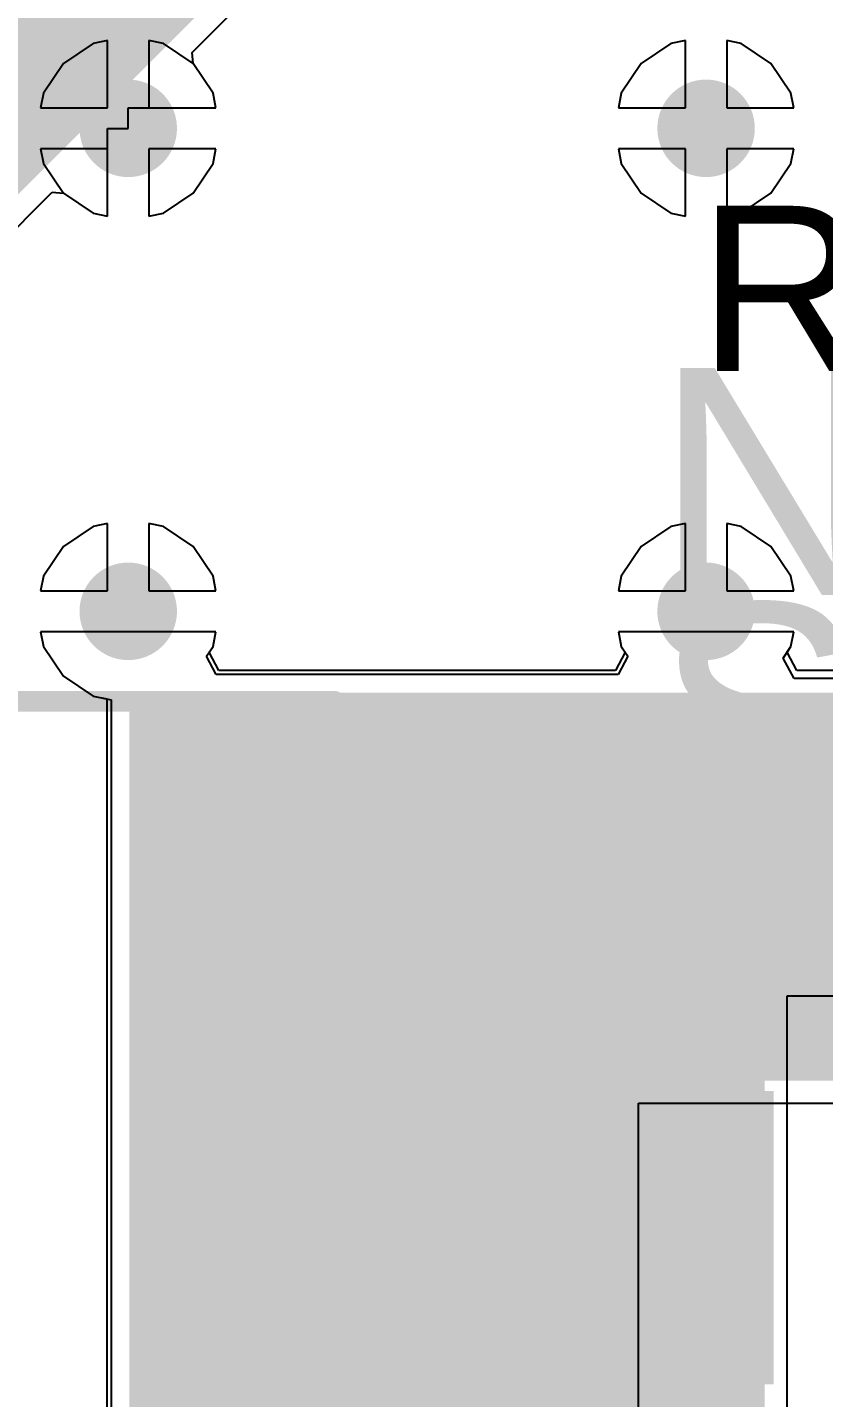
# Model space of a CAD drawing. Header units: millimetres. Extents: x -0.26 to 4.68, y -0.29 to 2.93.
# Drawn here: x 0.0753 to 0.2682, y 1.9643 to 2.2962 of the extents above; entities that cross this region are included whole.
import ezdxf

# ---------------------------------------------------------------- set-up
doc = ezdxf.new("R2010")
doc.units = ezdxf.units.MM
doc.header["$MEASUREMENT"] = 0
for name, color, linetype in [('BottomLayer', 5, 'Continuous'), ('BottomSolder', 6, 'Continuous'), ('TopLayer', 1, 'Continuous'), ('TopOverlay', 2, 'Continuous'), ('TopPaste', 8, 'Continuous'), ('TopSolder', 216, 'Continuous'), ('ViaHoleLayer', 16, 'Continuous')]:
    doc.layers.add(name, color=color, linetype=linetype)
doc.styles.add('Arial', font='arial.ttf', dxfattribs={"height": 0.2})

# ---------------------------------------------------------------- blocks, each defined once
blk = doc.blocks.new('20SVPF120M_18')
at = {"layer": 'TopLayer'}
for points in [[(-0.17913, 0.0315), (-0.04134, 0.0315), (-0.04134, -0.0315), (-0.17913, -0.0315)], [(0.04134, 0.0315), (0.17913, 0.0315), (0.17913, -0.0315), (0.04134, -0.0315)]]:
    blk.add_hatch(color=1, dxfattribs=at).paths.add_polyline_path(points)
at = {"layer": 'TopPaste'}
for points in [[(-0.17913, 0.0315), (-0.04134, 0.0315), (-0.04134, -0.0315), (-0.17913, -0.0315)], [(0.04134, 0.0315), (0.17913, 0.0315), (0.17913, -0.0315), (0.04134, -0.0315)]]:
    blk.add_hatch(color=8, dxfattribs=at).paths.add_polyline_path(points)
at = {"layer": 'TopSolder'}
for points in [[(-0.18313, 0.0355), (-0.03734, 0.0355), (-0.03734, -0.0355), (-0.18313, -0.0355)], [(0.03734, 0.0355), (0.18313, 0.0355), (0.18313, -0.0355), (0.03734, -0.0355)]]:
    blk.add_hatch(color=216, dxfattribs=at).paths.add_polyline_path(points)
at = {"layer": 'TopOverlay', "const_width": 0.005}
for points in [[(-0.07677, 0.12992), (-0.12992, 0.07677)], [(0.12992, 0.12992), (-0.07677, 0.12992)], [(0.12992, 0.12992), (0.12992, 0.04528)], [(-0.12992, 0.07677), (-0.12992, 0.04528)], [(-0.153, 0.064), (-0.153, 0.043)], [(-0.144, 0.053), (-0.162, 0.053)], [(-0.12992, -0.04528), (-0.12992, -0.07677)], [(0.12992, -0.04528), (0.12992, -0.12992)], [(-0.07677, -0.12992), (-0.12992, -0.07677)], [(0.12992, -0.12992), (-0.07677, -0.12992)]]:
    blk.add_lwpolyline(points, dxfattribs=at)
at = {"layer": 'TopOverlay', "const_width": 0.0025}
for points in [[(-0.07802, 0.12992, 1), (-0.07552, 0.12992, 1)], [(-0.07802, 0.12992, 1), (-0.07552, 0.12992, 1)], [(0.12867, 0.12992, 1), (0.13117, 0.12992, 1)], [(0.12867, 0.12992, 1), (0.13117, 0.12992, 1)], [(-0.13117, 0.07677, 1), (-0.12867, 0.07677, 1)], [(-0.13117, 0.07677, 1), (-0.12867, 0.07677, 1)], [(-0.15425, 0.064, 1), (-0.15175, 0.064, 1)], [(-0.16325, 0.053, 1), (-0.16075, 0.053, 1)], [(-0.14525, 0.053, 1), (-0.14275, 0.053, 1)], [(-0.13117, 0.04528, 1), (-0.12867, 0.04528, 1)], [(0.12867, 0.04528, 1), (0.13117, 0.04528, 1)], [(-0.15425, 0.043, 1), (-0.15175, 0.043, 1)], [(-0.13117, -0.04528, 1), (-0.12867, -0.04528, 1)], [(0.12867, -0.04528, 1), (0.13117, -0.04528, 1)], [(-0.13117, -0.07677, 1), (-0.12867, -0.07677, 1)], [(-0.13117, -0.07677, 1), (-0.12867, -0.07677, 1)], [(-0.07802, -0.12992, 1), (-0.07552, -0.12992, 1)], [(-0.07802, -0.12992, 1), (-0.07552, -0.12992, 1)], [(0.12867, -0.12992, 1), (0.13117, -0.12992, 1)], [(0.12867, -0.12992, 1), (0.13117, -0.12992, 1)]]:
    blk.add_lwpolyline(points, format="xyb", close=True, dxfattribs=at)

msp = doc.modelspace()

# ---------------------------------------------------------------- hatches: boundary and pattern name
at = {"layer": 'BottomLayer'}
h = msp.add_hatch(color=5, dxfattribs=at)
edge = h.paths.add_edge_path()
edge.add_arc((0.09977, 2.27172), 0.01181, 0, 360)
h = msp.add_hatch(color=5, dxfattribs=at)
edge = h.paths.add_edge_path()
edge.add_arc((0.23977, 2.27172), 0.01181, 0, 360)
h = msp.add_hatch(color=5, dxfattribs=at)
edge = h.paths.add_edge_path()
edge.add_arc((0.09977, 2.15472), 0.01181, 0, 360)
h = msp.add_hatch(color=5, dxfattribs=at)
edge = h.paths.add_edge_path()
edge.add_arc((0.23977, 2.15472), 0.01181, 0, 360)
for points in [[(0.101, 1.908), (0.218, 1.908), (0.218, 2.135), (0.101, 2.135)], [(0.211, 2.041), (0.45182, 2.041), (0.45182, 2.135), (0.211, 2.135)]]:
    msp.add_hatch(color=5, dxfattribs=at).paths.add_polyline_path(points)
h = msp.add_hatch(color=5, dxfattribs=at)
edge = h.paths.add_edge_path()
edge.add_arc((0.117, 2.075), 0.01181, 0, 360)
h = msp.add_hatch(color=5, dxfattribs=at)
edge = h.paths.add_edge_path()
edge.add_arc((0.14333, 2.075), 0.01181, 0, 360)
h = msp.add_hatch(color=5, dxfattribs=at)
edge = h.paths.add_edge_path()
edge.add_arc((0.16967, 2.075), 0.01181, 0, 360)
h = msp.add_hatch(color=5, dxfattribs=at)
edge = h.paths.add_edge_path()
edge.add_arc((0.196, 2.075), 0.01181, 0, 360)
h = msp.add_hatch(color=5, dxfattribs=at)
edge = h.paths.add_edge_path()
edge.add_arc((0.117, 2.0504), 0.01181, 0, 360)
h = msp.add_hatch(color=5, dxfattribs=at)
edge = h.paths.add_edge_path()
edge.add_arc((0.14333, 2.0504), 0.01181, 0, 360)
h = msp.add_hatch(color=5, dxfattribs=at)
edge = h.paths.add_edge_path()
edge.add_arc((0.16967, 2.0504), 0.01181, 0, 360)
h = msp.add_hatch(color=5, dxfattribs=at)
edge = h.paths.add_edge_path()
edge.add_arc((0.196, 2.0504), 0.01181, 0, 360)
at = {"layer": 'BottomSolder'}
h = msp.add_hatch(color=6, dxfattribs=at)
edge = h.paths.add_edge_path()
edge.add_arc((0.09977, 2.27172), 0.00591, 0, 360)
h = msp.add_hatch(color=6, dxfattribs=at)
edge = h.paths.add_edge_path()
edge.add_arc((0.23977, 2.27172), 0.00591, 0, 360)
h = msp.add_hatch(color=6, dxfattribs=at)
edge = h.paths.add_edge_path()
edge.add_arc((0.09977, 2.15472), 0.00591, 0, 360)
h = msp.add_hatch(color=6, dxfattribs=at)
edge = h.paths.add_edge_path()
edge.add_arc((0.23977, 2.15472), 0.00591, 0, 360)
h = msp.add_hatch(color=6, dxfattribs=at)
edge = h.paths.add_edge_path()
edge.add_arc((0.117, 2.075), 0.00591, 0, 360)
h = msp.add_hatch(color=6, dxfattribs=at)
edge = h.paths.add_edge_path()
edge.add_arc((0.14333, 2.075), 0.00591, 0, 360)
h = msp.add_hatch(color=6, dxfattribs=at)
edge = h.paths.add_edge_path()
edge.add_arc((0.16967, 2.075), 0.00591, 0, 360)
h = msp.add_hatch(color=6, dxfattribs=at)
edge = h.paths.add_edge_path()
edge.add_arc((0.196, 2.075), 0.00591, 0, 360)
h = msp.add_hatch(color=6, dxfattribs=at)
edge = h.paths.add_edge_path()
edge.add_arc((0.117, 2.0504), 0.00591, 0, 360)
h = msp.add_hatch(color=6, dxfattribs=at)
edge = h.paths.add_edge_path()
edge.add_arc((0.14333, 2.0504), 0.00591, 0, 360)
h = msp.add_hatch(color=6, dxfattribs=at)
edge = h.paths.add_edge_path()
edge.add_arc((0.16967, 2.0504), 0.00591, 0, 360)
h = msp.add_hatch(color=6, dxfattribs=at)
edge = h.paths.add_edge_path()
edge.add_arc((0.196, 2.0504), 0.00591, 0, 360)
at = {"layer": 'TopLayer'}
h = msp.add_hatch(color=1, dxfattribs=at)
edge = h.paths.add_edge_path()
edge.add_arc((0.09977, 2.27172), 0.01181, 0, 360)
h = msp.add_hatch(color=1, dxfattribs=at)
edge = h.paths.add_edge_path()
edge.add_arc((0.23977, 2.27172), 0.01181, 0, 360)
h = msp.add_hatch(color=1, dxfattribs=at)
edge = h.paths.add_edge_path()
edge.add_arc((0.09977, 2.15472), 0.01181, 0, 360)
h = msp.add_hatch(color=1, dxfattribs=at)
edge = h.paths.add_edge_path()
edge.add_arc((0.23977, 2.15472), 0.01181, 0, 360)
for points in [[(0.1, 1.888), (0.254, 1.888), (0.254, 2.134), (0.1, 2.134)], [(0.192, 2.067), (0.453, 2.067), (0.453, 2.133), (0.192, 2.133)]]:
    msp.add_hatch(color=1, dxfattribs=at).paths.add_polyline_path(points)
h = msp.add_hatch(color=1, dxfattribs=at)
edge = h.paths.add_edge_path()
edge.add_arc((0.117, 2.075), 0.01181, 0, 360)
h = msp.add_hatch(color=1, dxfattribs=at)
edge = h.paths.add_edge_path()
edge.add_arc((0.14333, 2.075), 0.01181, 0, 360)
h = msp.add_hatch(color=1, dxfattribs=at)
edge = h.paths.add_edge_path()
edge.add_arc((0.16967, 2.075), 0.01181, 0, 360)
h = msp.add_hatch(color=1, dxfattribs=at)
edge = h.paths.add_edge_path()
edge.add_arc((0.196, 2.075), 0.01181, 0, 360)
h = msp.add_hatch(color=1, dxfattribs=at)
edge = h.paths.add_edge_path()
edge.add_arc((0.117, 2.0504), 0.01181, 0, 360)
h = msp.add_hatch(color=1, dxfattribs=at)
edge = h.paths.add_edge_path()
edge.add_arc((0.14333, 2.0504), 0.01181, 0, 360)
h = msp.add_hatch(color=1, dxfattribs=at)
edge = h.paths.add_edge_path()
edge.add_arc((0.16967, 2.0504), 0.01181, 0, 360)
h = msp.add_hatch(color=1, dxfattribs=at)
edge = h.paths.add_edge_path()
edge.add_arc((0.196, 2.0504), 0.01181, 0, 360)
at = {"layer": 'TopSolder'}
h = msp.add_hatch(color=216, dxfattribs=at)
edge = h.paths.add_edge_path()
edge.add_arc((0.09977, 2.27172), 0.00591, 0, 360)
h = msp.add_hatch(color=216, dxfattribs=at)
edge = h.paths.add_edge_path()
edge.add_arc((0.23977, 2.27172), 0.00591, 0, 360)
h = msp.add_hatch(color=216, dxfattribs=at)
edge = h.paths.add_edge_path()
edge.add_arc((0.09977, 2.15472), 0.00591, 0, 360)
h = msp.add_hatch(color=216, dxfattribs=at)
edge = h.paths.add_edge_path()
edge.add_arc((0.23977, 2.15472), 0.00591, 0, 360)
h = msp.add_hatch(color=216, dxfattribs=at)
edge = h.paths.add_edge_path()
edge.add_arc((0.117, 2.075), 0.00591, 0, 360)
h = msp.add_hatch(color=216, dxfattribs=at)
edge = h.paths.add_edge_path()
edge.add_arc((0.14333, 2.075), 0.00591, 0, 360)
h = msp.add_hatch(color=216, dxfattribs=at)
edge = h.paths.add_edge_path()
edge.add_arc((0.16967, 2.075), 0.00591, 0, 360)
h = msp.add_hatch(color=216, dxfattribs=at)
edge = h.paths.add_edge_path()
edge.add_arc((0.196, 2.075), 0.00591, 0, 360)
h = msp.add_hatch(color=216, dxfattribs=at)
edge = h.paths.add_edge_path()
edge.add_arc((0.117, 2.0504), 0.00591, 0, 360)
h = msp.add_hatch(color=216, dxfattribs=at)
edge = h.paths.add_edge_path()
edge.add_arc((0.14333, 2.0504), 0.00591, 0, 360)
h = msp.add_hatch(color=216, dxfattribs=at)
edge = h.paths.add_edge_path()
edge.add_arc((0.16967, 2.0504), 0.00591, 0, 360)
h = msp.add_hatch(color=216, dxfattribs=at)
edge = h.paths.add_edge_path()
edge.add_arc((0.196, 2.0504), 0.00591, 0, 360)
at = {"layer": 'ViaHoleLayer'}
h = msp.add_hatch(color=16, dxfattribs=at)
edge = h.paths.add_edge_path()
edge.add_arc((0.09977, 2.27172), 0.00591, 0, 360)
h = msp.add_hatch(color=16, dxfattribs=at)
edge = h.paths.add_edge_path()
edge.add_arc((0.23977, 2.27172), 0.00591, 0, 360)
h = msp.add_hatch(color=16, dxfattribs=at)
edge = h.paths.add_edge_path()
edge.add_arc((0.09977, 2.15472), 0.00591, 0, 360)
h = msp.add_hatch(color=16, dxfattribs=at)
edge = h.paths.add_edge_path()
edge.add_arc((0.23977, 2.15472), 0.00591, 0, 360)
h = msp.add_hatch(color=16, dxfattribs=at)
edge = h.paths.add_edge_path()
edge.add_arc((0.117, 2.075), 0.00591, 0, 360)
h = msp.add_hatch(color=16, dxfattribs=at)
edge = h.paths.add_edge_path()
edge.add_arc((0.14333, 2.075), 0.00591, 0, 360)
h = msp.add_hatch(color=16, dxfattribs=at)
edge = h.paths.add_edge_path()
edge.add_arc((0.16967, 2.075), 0.00591, 0, 360)
h = msp.add_hatch(color=16, dxfattribs=at)
edge = h.paths.add_edge_path()
edge.add_arc((0.196, 2.075), 0.00591, 0, 360)
h = msp.add_hatch(color=16, dxfattribs=at)
edge = h.paths.add_edge_path()
edge.add_arc((0.117, 2.0504), 0.00591, 0, 360)
h = msp.add_hatch(color=16, dxfattribs=at)
edge = h.paths.add_edge_path()
edge.add_arc((0.14333, 2.0504), 0.00591, 0, 360)
h = msp.add_hatch(color=16, dxfattribs=at)
edge = h.paths.add_edge_path()
edge.add_arc((0.16967, 2.0504), 0.00591, 0, 360)
h = msp.add_hatch(color=16, dxfattribs=at)
edge = h.paths.add_edge_path()
edge.add_arc((0.196, 2.0504), 0.00591, 0, 360)

# ---------------------------------------------------------------- linework, layer by layer
at = {"layer": 'BottomLayer'}
for p, q in [((0.09126, 2.29226), (0.08405, 2.28744)), ((0.09477, 2.29296), (0.09126, 2.29226)), ((0.09477, 2.27672), (0.09477, 2.29296)), ((0.10828, 2.29226), (0.10477, 2.29296)), ((0.10477, 2.29296), (0.10477, 2.27672)), ((0.1155, 2.28744), (0.10828, 2.29226)), ((0.23126, 2.29226), (0.22405, 2.28744)), ((0.23477, 2.29296), (0.23126, 2.29226)), ((0.23477, 2.27672), (0.23477, 2.29296)), ((0.24828, 2.29226), (0.24477, 2.29296)), ((0.24477, 2.29296), (0.24477, 2.27672)), ((0.2555, 2.28744), (0.24828, 2.29226)), ((0.08405, 2.28744), (0.07923, 2.28023)), ((0.12032, 2.28023), (0.1155, 2.28744)), ((0.22405, 2.28744), (0.21923, 2.28023)), ((0.26032, 2.28023), (0.2555, 2.28744)), ((0.07923, 2.28023), (0.07853, 2.27672)), ((0.12101, 2.27672), (0.12032, 2.28023)), ((0.21923, 2.28023), (0.21853, 2.27672)), ((0.26101, 2.27672), (0.26032, 2.28023)), ((0.07853, 2.27672), (0.09477, 2.27672)), ((0.10477, 2.27672), (0.12101, 2.27672)), ((0.21853, 2.27672), (0.23477, 2.27672)), ((0.24477, 2.27672), (0.26101, 2.27672)), ((0.09477, 2.26672), (0.07853, 2.26672)), ((0.07853, 2.26672), (0.07923, 2.26321)), ((0.09477, 2.25047), (0.09477, 2.26672)), ((0.12101, 2.26672), (0.10477, 2.26672)), ((0.10477, 2.26672), (0.10477, 2.25047)), ((0.12032, 2.26321), (0.12101, 2.26672)), ((0.23477, 2.26672), (0.21853, 2.26672)), ((0.21853, 2.26672), (0.21923, 2.26321)), ((0.23477, 2.25047), (0.23477, 2.26672)), ((0.26101, 2.26672), (0.24477, 2.26672)), ((0.24477, 2.26672), (0.24477, 2.25047)), ((0.26032, 2.26321), (0.26101, 2.26672)), ((0.07923, 2.26321), (0.08405, 2.25599)), ((0.1155, 2.25599), (0.12032, 2.26321)), ((0.21923, 2.26321), (0.22405, 2.25599)), ((0.2555, 2.25599), (0.26032, 2.26321)), ((0.08405, 2.25599), (0.09126, 2.25117)), ((0.10828, 2.25117), (0.1155, 2.25599)), ((0.22405, 2.25599), (0.23126, 2.25117)), ((0.24828, 2.25117), (0.2555, 2.25599)), ((0.09126, 2.25117), (0.09477, 2.25047)), ((0.10477, 2.25047), (0.10828, 2.25117)), ((0.23126, 2.25117), (0.23477, 2.25047)), ((0.24477, 2.25047), (0.24828, 2.25117)), ((0.09126, 2.17526), (0.08405, 2.17044)), ((0.09477, 2.17596), (0.09126, 2.17526)), ((0.09477, 2.15972), (0.09477, 2.17596)), ((0.10828, 2.17526), (0.10477, 2.17596)), ((0.10477, 2.17596), (0.10477, 2.15972)), ((0.1155, 2.17044), (0.10828, 2.17526)), ((0.23126, 2.17526), (0.22405, 2.17044)), ((0.23477, 2.17596), (0.23126, 2.17526)), ((0.23477, 2.15972), (0.23477, 2.17596)), ((0.24828, 2.17526), (0.24477, 2.17596)), ((0.24477, 2.17596), (0.24477, 2.15972)), ((0.2555, 2.17044), (0.24828, 2.17526)), ((0.08405, 2.17044), (0.07923, 2.16323)), ((0.12032, 2.16323), (0.1155, 2.17044)), ((0.22405, 2.17044), (0.21923, 2.16323)), ((0.26032, 2.16323), (0.2555, 2.17044)), ((0.07923, 2.16323), (0.07853, 2.15972)), ((0.12101, 2.15972), (0.12032, 2.16323)), ((0.21923, 2.16323), (0.21853, 2.15972)), ((0.26101, 2.15972), (0.26032, 2.16323)), ((0.07853, 2.15972), (0.09477, 2.15972)), ((0.10477, 2.15972), (0.12101, 2.15972)), ((0.21853, 2.15972), (0.23477, 2.15972)), ((0.24477, 2.15972), (0.26101, 2.15972)), ((0.12101, 2.14972), (0.07853, 2.14972)), ((0.07853, 2.14972), (0.07923, 2.14621)), ((0.12032, 2.14621), (0.12101, 2.14972)), ((0.26101, 2.14972), (0.21853, 2.14972)), ((0.21853, 2.14972), (0.21923, 2.14621)), ((0.26032, 2.14621), (0.26101, 2.14972)), ((0.07923, 2.14621), (0.08405, 2.13899)), ((0.11939, 2.14482), (0.12032, 2.14621)), ((0.12175, 2.14041), (0.11939, 2.14482)), ((0.22015, 2.14482), (0.21779, 2.14041)), ((0.21923, 2.14621), (0.22015, 2.14482)), ((0.25939, 2.14482), (0.26032, 2.14621)), ((0.26175, 2.14041), (0.25939, 2.14482)), ((0.08405, 2.13899), (0.09126, 2.13417)), ((0.21779, 2.14041), (0.12175, 2.14041)), ((0.35059, 2.14041), (0.26175, 2.14041)), ((0.09126, 2.13417), (0.09559, 2.13331)), ((0.09559, 2.13331), (0.09559, 1.908)), ((0.22341, 1.90831), (0.22341, 2.03559)), ((0.22341, 2.03559), (0.29484, 2.03559))]:
    msp.add_line(p, q, dxfattribs=at)
at = {"layer": 'BottomLayer', "const_width": 0.04}
msp.add_lwpolyline([(0.14082, 2.05095), (0.19287, 2.103)], dxfattribs=at)
at = {"layer": 'BottomLayer', "const_width": 0.02}
for points in [[(0.18287, 2.103, 1), (0.20287, 2.103, 1)], [(0.13082, 2.05095, 1), (0.15082, 2.05095, 1)]]:
    msp.add_lwpolyline(points, format="xyb", close=True, dxfattribs=at)
at = {"layer": 'TopLayer'}
for p, q in [((0.11523, 2.29013), (0.19503, 2.36992)), ((0.23126, 2.29226), (0.22405, 2.28744)), ((0.23477, 2.29296), (0.23126, 2.29226)), ((0.23477, 2.27672), (0.23477, 2.29296)), ((0.24828, 2.29226), (0.24477, 2.29296)), ((0.24477, 2.29296), (0.24477, 2.27672)), ((0.2555, 2.28744), (0.24828, 2.29226)), ((0.1155, 2.28744), (0.11523, 2.29013)), ((0.12032, 2.28023), (0.1155, 2.28744)), ((0.22405, 2.28744), (0.21923, 2.28023)), ((0.26032, 2.28023), (0.2555, 2.28744)), ((0.12101, 2.27672), (0.12032, 2.28023)), ((0.21923, 2.28023), (0.21853, 2.27672)), ((0.26101, 2.27672), (0.26032, 2.28023)), ((0.09977, 2.27172), (0.09977, 2.27672)), ((0.09977, 2.27672), (0.12101, 2.27672)), ((0.21853, 2.27672), (0.23477, 2.27672)), ((0.24477, 2.27672), (0.26101, 2.27672)), ((0.09477, 2.25047), (0.09477, 2.27172)), ((0.09477, 2.27172), (0.09977, 2.27172)), ((0.12101, 2.26672), (0.10477, 2.26672)), ((0.10477, 2.26672), (0.10477, 2.25047)), ((0.12032, 2.26321), (0.12101, 2.26672)), ((0.23477, 2.26672), (0.21853, 2.26672)), ((0.21853, 2.26672), (0.21923, 2.26321)), ((0.23477, 2.25047), (0.23477, 2.26672)), ((0.26101, 2.26672), (0.24477, 2.26672)), ((0.24477, 2.26672), (0.24477, 2.25047)), ((0.26032, 2.26321), (0.26101, 2.26672)), ((0.1155, 2.25599), (0.12032, 2.26321)), ((0.21923, 2.26321), (0.22405, 2.25599)), ((0.2555, 2.25599), (0.26032, 2.26321)), ((0.03349, 2.20839), (0.08136, 2.25626)), ((0.08136, 2.25626), (0.08405, 2.25599)), ((0.08405, 2.25599), (0.09126, 2.25117)), ((0.10828, 2.25117), (0.1155, 2.25599)), ((0.22405, 2.25599), (0.23126, 2.25117)), ((0.24828, 2.25117), (0.2555, 2.25599)), ((0.09126, 2.25117), (0.09477, 2.25047)), ((0.10477, 2.25047), (0.10828, 2.25117)), ((0.23126, 2.25117), (0.23477, 2.25047)), ((0.24477, 2.25047), (0.24828, 2.25117)), ((0.09126, 2.17526), (0.08405, 2.17044)), ((0.09477, 2.17596), (0.09126, 2.17526)), ((0.09477, 2.15972), (0.09477, 2.17596)), ((0.10828, 2.17526), (0.10477, 2.17596)), ((0.10477, 2.17596), (0.10477, 2.15972)), ((0.1155, 2.17044), (0.10828, 2.17526)), ((0.23126, 2.17526), (0.22405, 2.17044)), ((0.23477, 2.17596), (0.23126, 2.17526)), ((0.23477, 2.15972), (0.23477, 2.17596)), ((0.24828, 2.17526), (0.24477, 2.17596)), ((0.24477, 2.17596), (0.24477, 2.15972)), ((0.2555, 2.17044), (0.24828, 2.17526)), ((0.08405, 2.17044), (0.07923, 2.16323)), ((0.12032, 2.16323), (0.1155, 2.17044)), ((0.22405, 2.17044), (0.21923, 2.16323)), ((0.26032, 2.16323), (0.2555, 2.17044)), ((0.07923, 2.16323), (0.07853, 2.15972)), ((0.12101, 2.15972), (0.12032, 2.16323)), ((0.21923, 2.16323), (0.21853, 2.15972)), ((0.26101, 2.15972), (0.26032, 2.16323)), ((0.07853, 2.15972), (0.09477, 2.15972)), ((0.10477, 2.15972), (0.12101, 2.15972)), ((0.21853, 2.15972), (0.23477, 2.15972)), ((0.24477, 2.15972), (0.26101, 2.15972)), ((0.12101, 2.14972), (0.07853, 2.14972)), ((0.07853, 2.14972), (0.07923, 2.14621)), ((0.12032, 2.14621), (0.12101, 2.14972)), ((0.26101, 2.14972), (0.21853, 2.14972)), ((0.21853, 2.14972), (0.21923, 2.14621)), ((0.26032, 2.14621), (0.26101, 2.14972)), ((0.07923, 2.14621), (0.08405, 2.13899)), ((0.11872, 2.14382), (0.12032, 2.14621)), ((0.21923, 2.14621), (0.22082, 2.14382)), ((0.25845, 2.14341), (0.26032, 2.14621)), ((0.12108, 2.13941), (0.11872, 2.14382)), ((0.22082, 2.14382), (0.21846, 2.13941)), ((0.26112, 2.13841), (0.25845, 2.14341)), ((0.08405, 2.13899), (0.09126, 2.13417)), ((0.21846, 2.13941), (0.12108, 2.13941)), ((0.34659, 2.13841), (0.26112, 2.13841)), ((0.09126, 2.13417), (0.09459, 2.13351)), ((0.09459, 2.13351), (0.09459, 1.901)), ((0.25941, 1.888), (0.25941, 2.06159)), ((0.25941, 2.06159), (0.32903, 2.06159))]:
    msp.add_line(p, q, dxfattribs=at)
for points, const_width in [([(0.008, 2.21895), (0.19503, 2.40597)], 0.04), ([(0.199, 2.1005), (0.322, 2.1005)], 0.025), ([(0.19482, 1.99882), (0.19682, 1.99682)], 0.04)]:
    msp.add_lwpolyline(points, dxfattribs=dict(at, const_width=const_width))
for points, const_width in [([(0.19275, 2.1005, 1), (0.20525, 2.1005, 1)], 0.0125), ([(0.18482, 1.99882, 1), (0.20482, 1.99882, 1)], 0.02), ([(0.18682, 1.99682, 1), (0.20682, 1.99682, 1)], 0.02)]:
    msp.add_lwpolyline(points, format="xyb", close=True, dxfattribs=dict(at, const_width=const_width))

# ---------------------------------------------------------------- block references
at = {"rotation": 180}
msp.add_blockref('20SVPF120M_18', (0.073, 2.003), dxfattribs=at)

# ---------------------------------------------------------------- texts
at = {"layer": 'TopOverlay', "style": 'Arial'}
msp.add_text('R25', height=0.04, dxfattribs=at).set_placement((0.23786, 2.21296))
for s, p in [('NETLIGHT', (0.22726, 2.15864)), ('STATUS', (0.22726, 2.10164))]:
    msp.add_text(s, height=0.055, rotation=360, dxfattribs=at).set_placement(p)

doc.saveas('drawing.dxf')
